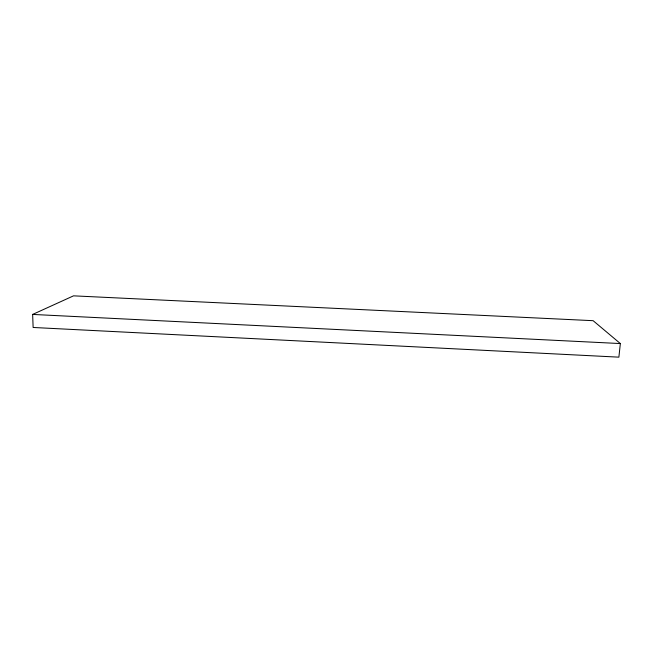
<?xml version="1.0" encoding="UTF-8"?>
<svg xmlns="http://www.w3.org/2000/svg" width="653" height="653" viewBox="0 0 653 653"><rect width="100%" height="100%" fill="white"/><g stroke="black" fill="none" stroke-linecap="round" stroke-linejoin="round"><path stroke-width="0.98" d="M620.35 343.56L618.881 357.158L33.132 327.471L32.65 314.428L73.536 295.842L593.128 320.688L620.35 343.56L32.65 314.428"/></g></svg>
